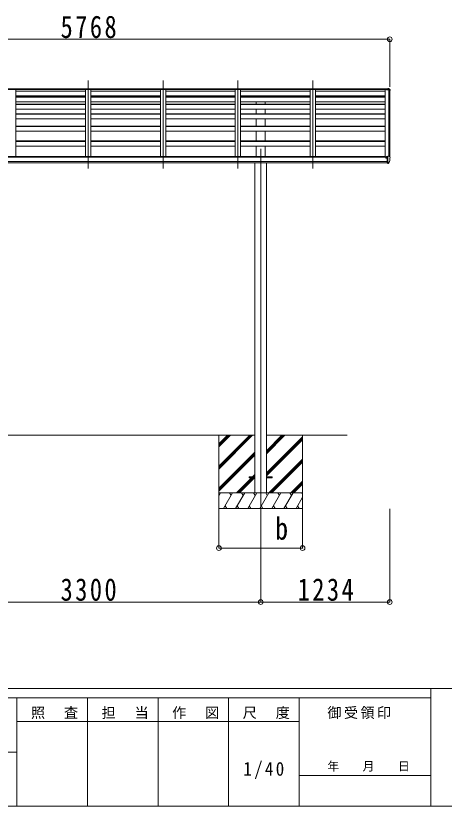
# Model space of a CAD drawing. Units: millimetres at full size. Extents: x -12578 to 12718, y -8779 to 8681.
# Drawn here: x 4112 to 8208, y -8779 to -1227 of the extents above; entities that cross this region are included whole.
import ezdxf
from ezdxf.enums import TextEntityAlignment as Align

# ---------------------------------------------------------------- set-up
doc = ezdxf.new("R2010")
doc.units = ezdxf.units.MM
doc.header["$LTSCALE"] = 45
doc.header["$PDMODE"] = 32
doc.header["$PDSIZE"] = 45
for name, color, linetype, lineweight in [('0-0_0', 7, 'Continuous', 9), ('0-1_本体', 4, 'Continuous', 9), ('0-2_部品', 7, 'Continuous', 9), ('0-8_PARTS2', 2, 'Continuous', 9), ('0-A_寸法', 6, 'Continuous', 9), ('F-0_240', 7, 'Continuous', 9)]:
    doc.layers.add(name, color=color, linetype=linetype, lineweight=lineweight)
doc.styles.add('ＭＳ ゴシック', font='')
doc.styles.get('ＭＳ ゴシック').set_extended_font_data('MS Gothic')

msp = doc.modelspace()

# ---------------------------------------------------------------- linework, layer by layer
at = {"layer": '0-0_0'}
for p, q in [((3209.08, -5235.23), (6399.08, -5235.23)), ((6054.08, -5235.23), (6054.08, -5935.23)), ((6054.08, -5529.41), (6348.26, -5235.23)), ((6054.08, -5543.55), (6362.4, -5235.23)), ((6054.08, -5557.69), (6376.55, -5235.23)), ((6054.08, -5345.56), (6164.41, -5235.23)), ((6054.08, -5331.42), (6150.27, -5235.23)), ((6054.08, -5317.28), (6136.13, -5235.23)), ((6509.08, -5235.23), (7278.96, -5235.23)), ((6509.08, -5411.06), (6684.91, -5235.23)), ((6509.08, -5396.92), (6670.77, -5235.23)), ((6509.08, -5382.78), (6656.63, -5235.23)), ((6509.08, -5594.91), (6854.08, -5249.91)), ((6509.08, -5609.05), (6854.08, -5264.05)), ((6509.08, -5623.19), (6854.08, -5278.2)), ((6854.08, -5235.23), (6854.08, -5935.23)), ((6054.08, -5741.54), (6399.08, -5396.54)), ((6054.08, -5755.68), (6399.08, -5410.69)), ((6054.08, -5769.83), (6399.08, -5424.83)), ((6530.89, -5785.23), (6854.08, -5462.04)), ((6545.03, -5785.23), (6854.08, -5476.19)), ((6559.18, -5785.23), (6854.08, -5490.33)), ((6222.52, -5785.23), (6367.18, -5640.58)), ((6236.67, -5785.23), (6381.32, -5640.58)), ((6250.81, -5785.23), (6395.46, -5640.58)), ((6376.18, -5631.58), (6399.08, -5608.68)), ((6390.32, -5631.58), (6399.08, -5622.82)), ((6743.02, -5785.23), (6854.08, -5674.17)), ((6757.17, -5785.23), (6854.08, -5688.32)), ((6771.31, -5786.08), (6854.08, -5703.3)), ((6854.08, -5785.23), (6054.08, -5785.23)), ((6054.08, -5812.74), (6069.96, -5785.23)), ((6098.83, -5935.23), (6185.43, -5785.23)), ((6170.43, -5811.21), (6155.43, -5785.23)), ((6214.3, -5935.23), (6300.9, -5785.23)), ((6285.9, -5811.22), (6270.9, -5785.23)), ((6329.77, -5935.23), (6416.37, -5785.23)), ((6401.37, -5811.21), (6386.37, -5785.23)), ((6445.24, -5935.23), (6531.84, -5785.23)), ((6516.84, -5811.21), (6501.84, -5785.23)), ((6560.71, -5935.23), (6647.31, -5785.23)), ((6632.31, -5811.21), (6617.31, -5785.23)), ((6676.18, -5935.23), (6762.78, -5785.23)), ((6732.78, -5785.23), (6747.78, -5811.21)), ((6848.25, -5785.23), (6854.08, -5795.33)), ((6791.65, -5935.23), (6854.08, -5827.1)), ((6054.08, -5935.23), (6854.08, -5935.23)), ((6113.83, -5909.25), (6128.83, -5935.23)), ((6229.3, -5909.25), (6244.3, -5935.23)), ((6344.77, -5909.25), (6359.77, -5935.23)), ((6460.24, -5909.25), (6475.24, -5935.23)), ((6575.71, -5909.25), (6590.71, -5935.23)), ((6691.18, -5909.25), (6706.18, -5935.23)), ((6806.65, -5909.25), (6821.65, -5935.23))]:
    msp.add_line(p, q, dxfattribs=at)
at = {"layer": '0-1_本体'}
for p, q in [((7656.08, -1931.62), (1952.09, -1931.62)), ((7656.08, -1932.53), (1952.09, -1932.53)), ((1955.59, -1924.42), (7652.58, -1924.42)), ((7652.58, -1926), (1955.59, -1926)), ((4113.08, -1932.53), (4113.08, -2572.32)), ((4779.08, -1947.73), (4113.08, -1947.73)), ((4779.08, -1932.53), (4779.08, -2572.32)), ((4829.08, -1932.53), (4829.08, -2572.32)), ((5495.08, -1947.73), (4829.08, -1947.73)), ((5495.08, -1932.53), (5495.08, -2572.32)), ((5545.08, -1932.53), (5545.08, -2572.32)), ((6211.08, -1947.73), (5545.08, -1947.73)), ((6211.08, -1932.53), (6211.08, -2572.32)), ((6261.08, -1932.53), (6261.08, -2572.32)), ((6927.08, -1947.73), (6261.08, -1947.73)), ((6927.08, -1932.53), (6927.08, -2572.32)), ((6977.08, -1932.53), (6977.08, -2572.32)), ((7643.08, -1947.73), (6977.08, -1947.73)), ((7643.08, -1932.53), (7643.08, -2578.73)), ((7678.38, -2568.92), (7678.38, -1934.09)), ((7679.08, -1934.09), (7679.08, -2568.92)), ((7687.13, -1934.51), (7679.3, -1934.1)), ((7688.07, -1935.35), (7688.09, -2575.47)), ((4779.08, -1991.26), (4113.08, -1991.26)), ((4779.08, -1992.33), (4113.08, -1992.33)), ((4779.08, -1993.64), (4113.08, -1993.64)), ((4113.08, -2002.47), (4779.08, -2002.47)), ((4779.08, -2005.05), (4113.08, -2005.05)), ((5495.08, -1991.26), (4829.08, -1991.26)), ((5495.08, -1992.33), (4829.08, -1992.33)), ((5495.08, -1993.64), (4829.08, -1993.64)), ((4829.08, -2002.47), (5495.08, -2002.47)), ((5495.08, -2005.05), (4829.08, -2005.05)), ((6211.08, -1991.26), (5545.08, -1991.26)), ((6211.08, -1992.33), (5545.08, -1992.33)), ((6211.08, -1993.64), (5545.08, -1993.64)), ((5545.08, -2002.47), (6211.08, -2002.47)), ((6211.08, -2005.05), (5545.08, -2005.05)), ((6927.08, -1991.26), (6261.08, -1991.26)), ((6927.08, -1992.33), (6261.08, -1992.33)), ((6927.08, -1993.64), (6261.08, -1993.64)), ((6261.08, -2002.47), (6927.08, -2002.47)), ((6927.08, -2005.05), (6261.08, -2005.05)), ((6411.58, -2002.47), (6411.58, -1993.64)), ((6496.58, -2002.47), (6496.58, -1993.64)), ((7643.08, -1991.26), (6977.08, -1991.26)), ((7643.08, -1992.33), (6977.08, -1992.33)), ((7643.08, -1993.64), (6977.08, -1993.64)), ((6977.08, -2002.47), (7643.08, -2002.47)), ((7643.08, -2005.05), (6977.08, -2005.05)), ((4779.08, -2049.79), (4113.08, -2049.79)), ((4113.08, -2070.38), (4779.08, -2070.38)), ((4113.08, -2073.95), (4779.08, -2073.95)), ((5495.08, -2049.79), (4829.08, -2049.79)), ((4829.08, -2070.38), (5495.08, -2070.38)), ((4829.08, -2073.95), (5495.08, -2073.95)), ((6211.08, -2049.79), (5545.08, -2049.79)), ((5545.08, -2070.38), (6211.08, -2070.38)), ((5545.08, -2073.95), (6211.08, -2073.95)), ((6927.08, -2049.79), (6261.08, -2049.79)), ((6261.08, -2070.38), (6927.08, -2070.38)), ((6261.08, -2073.95), (6927.08, -2073.95)), ((6411.58, -2070.38), (6411.58, -2049.79)), ((6496.58, -2070.38), (6496.58, -2049.79)), ((7643.08, -2049.79), (6977.08, -2049.79)), ((6977.08, -2070.38), (7643.08, -2070.38)), ((6977.08, -2073.95), (7643.08, -2073.95)), ((4113.08, -2118.49), (4779.08, -2118.49)), ((4113.08, -2162.94), (4779.08, -2162.94)), ((4779.08, -2167.6), (4113.08, -2167.6)), ((4829.08, -2118.49), (5495.08, -2118.49)), ((4829.08, -2162.94), (5495.08, -2162.94)), ((5495.08, -2167.6), (4829.08, -2167.6)), ((5545.08, -2118.49), (6211.08, -2118.49)), ((5545.08, -2162.94), (6211.08, -2162.94)), ((6211.08, -2167.6), (5545.08, -2167.6)), ((6261.08, -2118.49), (6927.08, -2118.49)), ((6261.08, -2162.94), (6927.08, -2162.94)), ((6927.08, -2167.6), (6261.08, -2167.6)), ((6411.58, -2162.94), (6411.58, -2118.49)), ((6496.58, -2162.94), (6496.58, -2118.49)), ((6977.08, -2118.49), (7643.08, -2118.49)), ((6977.08, -2162.94), (7643.08, -2162.94)), ((7643.08, -2167.6), (6977.08, -2167.6)), ((4113.08, -2211.87), (4779.08, -2211.87)), ((4829.08, -2211.87), (5495.08, -2211.87)), ((5545.08, -2211.87), (6211.08, -2211.87)), ((6261.08, -2211.87), (6927.08, -2211.87)), ((6411.58, -2280.14), (6411.58, -2211.87)), ((6496.58, -2280.14), (6496.58, -2211.87)), ((6977.08, -2211.87), (7643.08, -2211.87)), ((4113.08, -2280.14), (4779.08, -2280.14)), ((4113.08, -2285.87), (4779.08, -2285.87)), ((4113.08, -2329.81), (4779.08, -2329.81)), ((4829.08, -2280.14), (5495.08, -2280.14)), ((4829.08, -2285.87), (5495.08, -2285.87)), ((4829.08, -2329.81), (5495.08, -2329.81)), ((5545.08, -2280.14), (6211.08, -2280.14)), ((5545.08, -2285.87), (6211.08, -2285.87)), ((5545.08, -2329.81), (6211.08, -2329.81)), ((6261.08, -2280.14), (6927.08, -2280.14)), ((6261.08, -2285.87), (6927.08, -2285.87)), ((6261.08, -2329.81), (6927.08, -2329.81)), ((6411.58, -2421.54), (6411.58, -2329.81)), ((6496.58, -2421.54), (6496.58, -2329.81)), ((6977.08, -2280.14), (7643.08, -2280.14)), ((6977.08, -2285.87), (7643.08, -2285.87)), ((6977.08, -2329.81), (7643.08, -2329.81)), ((4113.08, -2421.54), (4779.08, -2421.54)), ((4113.08, -2428.34), (4779.08, -2428.34)), ((4113.08, -2471.89), (4779.08, -2471.89)), ((4829.08, -2421.54), (5495.08, -2421.54)), ((4829.08, -2428.34), (5495.08, -2428.34)), ((4829.08, -2471.89), (5495.08, -2471.89)), ((5545.08, -2421.54), (6211.08, -2421.54)), ((5545.08, -2428.34), (6211.08, -2428.34)), ((5545.08, -2471.89), (6211.08, -2471.89)), ((6261.08, -2421.54), (6927.08, -2421.54)), ((6261.08, -2428.34), (6927.08, -2428.34)), ((6261.08, -2471.89), (6927.08, -2471.89)), ((6411.58, -2572.32), (6411.58, -2471.89)), ((6496.58, -2572.32), (6496.58, -2471.89)), ((6977.08, -2421.54), (7643.08, -2421.54)), ((6977.08, -2428.34), (7643.08, -2428.34)), ((6977.08, -2471.89), (7643.08, -2471.89)), ((7661.58, -2578.73), (1946.58, -2578.73)), ((1946.58, -2620.33), (7661.58, -2620.33)), ((7661.58, -2632.17), (1946.58, -2632.1)), ((7638.08, -2572.32), (1970.08, -2572.32)), ((6399.08, -2632.16), (6399.08, -5785.23)), ((6509.08, -2632.16), (6509.08, -5785.23)), ((7638.08, -2578.73), (7638.08, -2572.4))]:
    msp.add_line(p, q, dxfattribs=at)
msp.add_circle((7654.11, -2583.84), 3, dxfattribs=at)
msp.add_arc((7687.08, -1935.51), 1, 6.67014, 87, dxfattribs=at)
at = {"layer": '0-2_部品'}
for p, q in [((7652.58, -1923.29), (7668.08, -1922.35)), ((7652.58, -1923.29), (7652.58, -1924.06)), ((7652.58, -1924.06), (7652.58, -1924.79)), ((7652.58, -1925.18), (7668.08, -1924.36)), ((7652.58, -1924.79), (7652.58, -1925.18)), ((7652.58, -1925.18), (7652.58, -1927.58)), ((7652.58, -1927.58), (7656.08, -1927.4)), ((7652.58, -1928.88), (7652.58, -1927.58)), ((7652.58, -1928.88), (7656.08, -1928.88)), ((7679.18, -1932.59), (7656.08, -1931.19)), ((7656.08, -1931.19), (7656.08, -1934.09)), ((7679.14, -1934.09), (7656.08, -1934.09)), ((7668.08, -1922.35), (7672.12, -1922.59)), ((7668.08, -1923.12), (7668.08, -1922.35)), ((7668.08, -1922.35), (7668.08, -1923.12)), ((7668.08, -1923.12), (7668.08, -1923.84)), ((7668.08, -1926.76), (7668.08, -1924.36)), ((7683.87, -1925.2), (7668.08, -1924.36)), ((7678.04, -1922.95), (7684.29, -1923.34)), ((7687.16, -1934.51), (7679.14, -1934.09)), ((7679.18, -1931.93), (7687.23, -1932.32)), ((7679.18, -1932.59), (7687.23, -1933.01)), ((7683.73, -1924.07), (7683.73, -1924.8)), ((7683.87, -1925.2), (7688.29, -1932.61)), ((7685.05, -1923.76), (7689.53, -1930.19)), ((7688.58, -1936.68), (7688.58, -1936)), ((7689.53, -1930.19), (7689.53, -1933.71)), ((7690.08, -1931.91), (7690.08, -1936)), ((7690.08, -1936.68), (7690.08, -1936)), ((7651.58, -2574.77), (7651.58, -2578.73)), ((7666.58, -2573.61), (7652.58, -2573.66)), ((7656.08, -2573.65), (7656.08, -2571.75)), ((7656.58, -2583.84), (7656.28, -2583.84)), ((7657.11, -2583.84), (7656.58, -2583.84)), ((7656.91, -2571.34), (7666.58, -2570.62)), ((7661.58, -2578.65), (7668.08, -2578.26)), ((7661.58, -2634.22), (7667.08, -2634.22)), ((7666.58, -2569.84), (7668.08, -2569.84)), ((7666.58, -2569.84), (7666.58, -2576.01)), ((7667.58, -2635.22), (7667.08, -2634.22)), ((7668.08, -2635.22), (7667.58, -2635.22)), ((7668.08, -2637.42), (7668.08, -2568.92)), ((7669.58, -2637.33), (7668.08, -2637.42)), ((7669.58, -2637.33), (7673.29, -2637.1)), ((7675.71, -2635.61), (7685.45, -2620.23)), ((7683.17, -2569.49), (7687.24, -2575.3)), ((7690.08, -2578.29), (7690.08, -2578.92))]:
    msp.add_line(p, q, dxfattribs=at)
at = {"layer": '0-2_部品', "color": 4}
for p, q in [((6344.28, -5631.58), (6344.28, -5640.58)), ((6344.28, -5631.58), (6399.08, -5631.58)), ((6344.28, -5640.58), (6399.08, -5640.58)), ((6509.08, -5631.58), (6563.88, -5631.58)), ((6509.08, -5640.58), (6563.88, -5640.58)), ((6563.88, -5631.58), (6563.88, -5640.58))]:
    msp.add_line(p, q, dxfattribs=at)
at = {"layer": '0-2_部品'}
for points in [[(7668.08, -1926.76), (7656.08, -1927.18), (7656.08, -1930.55)], [(7679.18, -1931.93), (7656.08, -1930.55), (7656.08, -1931.19)], [(7668.08, -1924.36), (7668.08, -1923.84), (7668.08, -1923.12)], [(7684.29, -1923.34), (7684.17, -1923.34), (7683.84, -1923.56), (7683.73, -1924.07)], [(7683.73, -1924.8), (7683.8, -1925.01), (7683.87, -1925.2)], [(7651.58, -2582.22), (7651.58, -2583.84), (7651.11, -2583.84)], [(7656.28, -2582.65), (7656.28, -2583.84), (7651.58, -2583.84)], [(7656.91, -2571.34), (7656.74, -2571.36), (7656.58, -2571.39), (7656.44, -2571.43), (7656.32, -2571.48), (7656.22, -2571.54), (7656.14, -2571.61), (7656.1, -2571.68), (7656.08, -2571.75)], [(7661.58, -2634.22), (7661.58, -2576.01), (7666.58, -2576.01)], [(7668.08, -2623.53), (7664.92, -2623.12), (7661.58, -2622.69)], [(7668.08, -2568.92), (7680.08, -2568.92), (7682.41, -2569.06)]]:
    msp.add_lwpolyline(points, dxfattribs=at)
for centre, radius, start, end in [((7687.51, -1719.51), 203.67, 265.66569, 267.33529), ((7684.23, -1924.34), 1, 34.92333, 86.50831), ((7687.08, -1936), 1.5, 0.10179, 87.11637), ((7687.08, -1936), 2.99, 0.10179, 87.11637), ((7489.57, -1936.33), 199.01, 355.91195, 359.99961), ((7489.57, -1936.68), 199.01, 355.91198, 359.99961), ((7489.58, -1936.68), 200.5, 351.88835, 359.99962), ((7686.82, -1935.52), 3.27, 33.61079, 63.09912), ((7654.08, -2583.84), 2.5, 28.35764, 180), ((7654.08, -2583.84), 2.5, 0, 28.35764), ((7673.11, -2634.11), 3, 273.5, 330), ((7682.35, -2570.06), 1, 35, 86.5), ((7682.85, -2618.73), 3, 330, 348.16652), ((7497.59, -2578.92), 192.49, 347.8767, 359.9992), ((7687.08, -2578.29), 3, 0, 87)]:
    msp.add_arc(centre, radius, start, end, dxfattribs=at)
for centre, major_axis, ratio, start_param, end_param in [((7687.08, -1935.87), (0.11, 3.55), 0.844901, 5.9032824, 6.268104), ((7687.08, -1931.91), (0, -3.01), 0.996195, 1.5707963, 2.1816616), ((7652.58, -2574.77), (0.02, 1.1), 0.906239, 0.0206394, 1.5914357)]:
    msp.add_ellipse(centre, major_axis=major_axis, ratio=ratio, start_param=start_param, end_param=end_param, dxfattribs=at)
at = {"layer": '0-8_PARTS2'}
for p, q in [((4804.09, -1844.45), (4804.08, -2686)), ((5520.09, -1844.45), (5520.08, -2686)), ((6236.09, -1844.45), (6236.08, -2686)), ((6952.09, -1844.45), (6952.08, -2686)), ((6454.08, -2497.2), (6454.08, -6008.76))]:
    msp.add_line(p, q, dxfattribs=at)
at = {"layer": '0-A_寸法'}
for p, q in [((1920.09, -1451.34), (7688.08, -1451.34)), ((7688.08, -1451.34), (7688.08, -1906.91)), ((6054.08, -6313.12), (6054.08, -5938.72)), ((6454.08, -6828.11), (6454.08, -5938.72)), ((6854.08, -6313.12), (6854.08, -5938.72)), ((7688.08, -6828.11), (7688.08, -5938.72)), ((6054.08, -6313.12), (6854.08, -6313.12)), ((3154.08, -6828.11), (6454.08, -6828.11)), ((6454.08, -6828.11), (7688.08, -6828.11))]:
    msp.add_line(p, q, dxfattribs=at)
for p in [(7688.08, -1451.34), (6054.08, -6313.12), (6854.08, -6313.12), (6454.08, -6828.11), (7688.08, -6828.11)]:
    msp.add_point(p, dxfattribs=at)
at = {"layer": 'F-0_240', "color": 5}
for p, q in [((-12578.18, -7653.98), (12081.82, -7653.98)), ((8081.68, -7653.98), (8081.68, -8778.98)), ((-12578.18, -7743.98), (8081.68, -7743.98)), ((4121.68, -7743.98), (4121.68, -8778.98)), ((4796.68, -7743.98), (4796.68, -8778.98)), ((5471.68, -7743.98), (5471.68, -8778.98)), ((6146.68, -7743.98), (6146.68, -8778.98)), ((6821.68, -7743.98), (6821.68, -8778.98)), ((4121.68, -7968.98), (6821.68, -7968.98)), ((-5103.32, -8261.48), (4121.68, -8261.48)), ((6821.68, -8486.48), (8081.68, -8486.48)), ((-12578.18, -8778.98), (12081.82, -8778.98))]:
    msp.add_line(p, q, dxfattribs=at)

# ---------------------------------------------------------------- texts
at = {"layer": '0-A_寸法', "color": 7, "style": 'ＭＳ ゴシック', "width": 0.85}
msp.add_text('b', height=214.4, dxfattribs=at).set_placement((6592.21, -6296.32), align=Align.BOTTOM_LEFT)
at = {"layer": '0-A_寸法', "color": 7, "char_height": 214.4, "attachment_point": 7, "style": 'ＭＳ ゴシック'}
for s, insert in [('\\T1.2;\\W0.8;5768', (4539.71, -1442.34)), ('\\T1.2;\\W0.8;3300', (4539.71, -6819.11)), ('\\T1.2;\\W0.8;1234', (6806.7, -6819.11))]:
    msp.add_mtext(s, dxfattribs=dict(at, insert=insert))
at = {"layer": 'F-0_240', "style": 'ＭＳ ゴシック'}
msp.add_text('年\u3000\u3000月\u3000\u3000日', height=82.48, dxfattribs=at).set_placement((7091.69, -8463.99), align=Align.BOTTOM_LEFT)
at = {"layer": 'F-0_240', "attachment_point": 7, "style": 'ＭＳ ゴシック'}
for s, insert, char_height in [('\\T1.17;照\u3000査', (4256.69, -7946.48), 98.97), ('\\T1.17;担\u3000当', (4931.69, -7946.48), 98.97), ('\\T1.17;作\u3000図', (5606.68, -7946.48), 98.97), ('\\T1.17;尺\u3000度', (6281.69, -7946.48), 98.97), ('\\T1.17;御受領印', (7091.68, -7946.48), 98.97), ('\\T1.28;\\W0.9;1/40', (6287.31, -8520.23), 132)]:
    msp.add_mtext(s, dxfattribs=dict(at, insert=insert, char_height=char_height))

doc.saveas('drawing.dxf')
